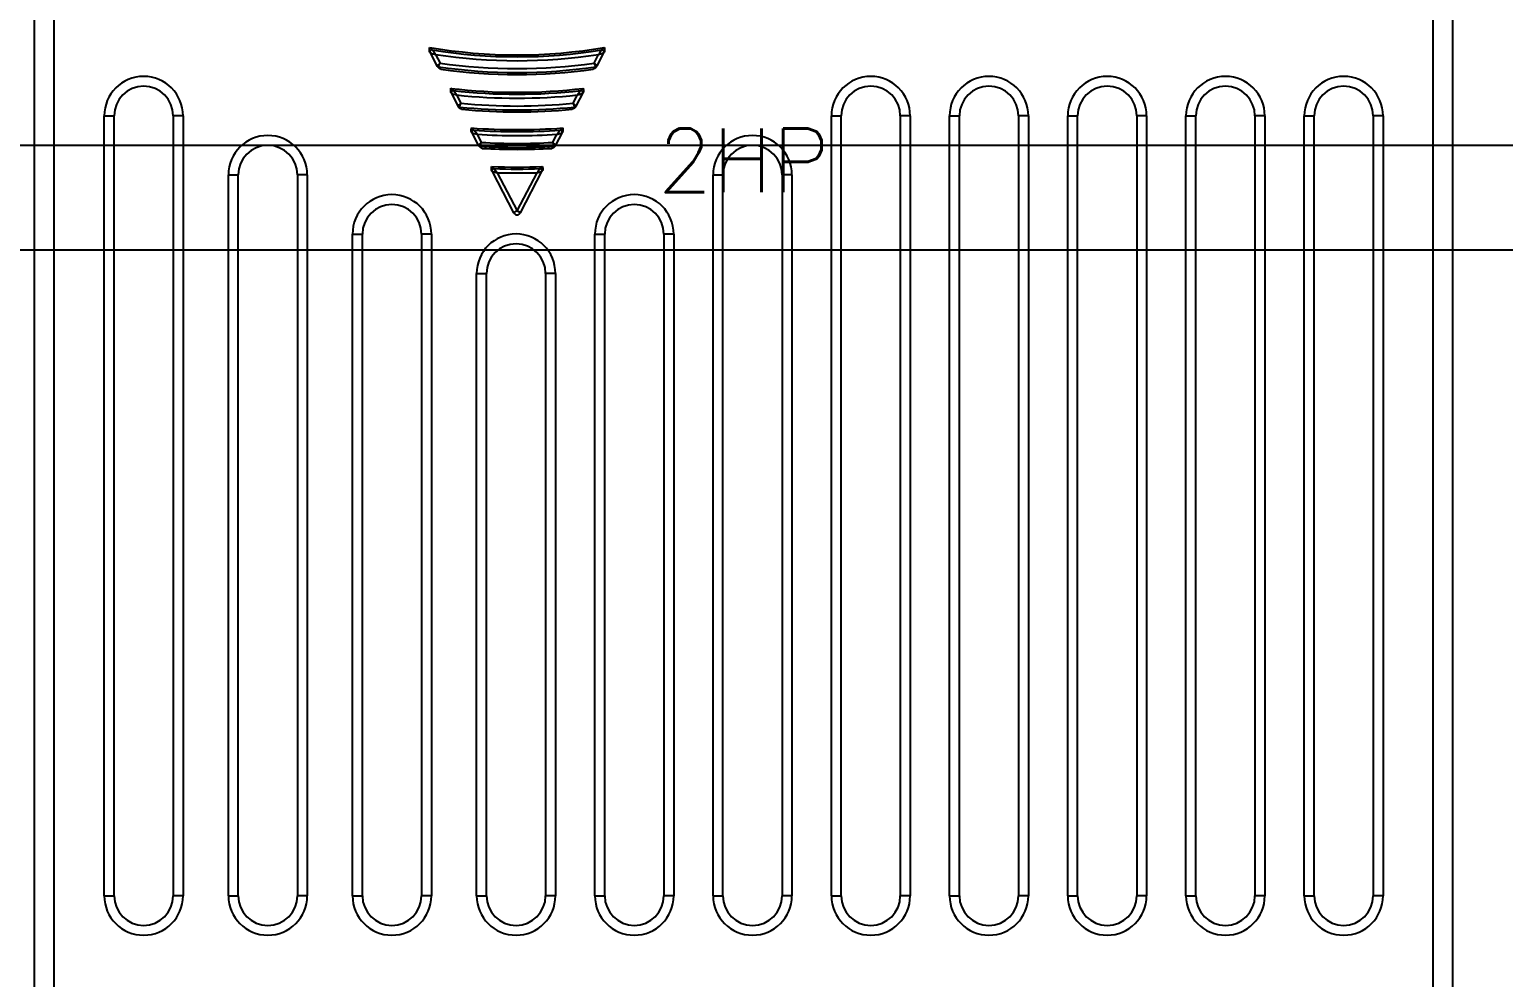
# Model space of a CAD drawing. Header units: inches. Extents: x 0.1 to 89.7, y 0.1 to 57.6.
# Drawn here: x 25.019 to 27.835, y 16.434 to 18.247 of the extents above; entities that cross this region are included whole.
import ezdxf
from ezdxf.enums import TextEntityAlignment as Align

# ---------------------------------------------------------------- set-up
doc = ezdxf.new("R2010")
doc.units = ezdxf.units.IN
doc.header["$MEASUREMENT"] = 0
doc.layers.add('PRTG', color=130, linetype='Continuous')
doc.layers.add('PSYMS', color=7, linetype='Continuous')
doc.styles.get("Standard").update_dxf_attribs({"font": 'arial.ttf'})
doc.styles.add('WD', font='romans.shx', dxfattribs={"height": 0.185})

# ---------------------------------------------------------------- blocks, each defined once
blk = doc.blocks.new('HDIN10D9A')
for p, q in [((0, -0.49), (30, -0.49)), ((0, -0.69), (30, -0.69))]:
    blk.add_line(p, q)
at = {"flags": 11}
for p in [(1.5, 0), (14.5, 0), (28.5, 0)]:
    blk.add_attdef('NC', text='', height=0.01, rotation=270, dxfattribs=at).set_placement(p, align=Align.MIDDLE)
blk = doc.blocks.new('HDR1_PF525_FRA')
at = {"color": 7, "linetype": 'Continuous'}
for p, q in [((0.0037, 3.3315), (0.0037, 0.0509)), ((0.0423, 0.0122), (0.0423, 3.3392)), ((2.7472, 0.0122), (2.7472, 3.3392)), ((2.7858, 0.0509), (2.7858, 3.3315)), ((0.7788, 2.95), (0.779, 2.9518)), ((0.779, 2.9518), (0.7841, 2.947)), ((1.1168, 2.9472), (1.1217, 2.9518)), ((0.7795, 2.9425), (0.7939, 2.9147)), ((0.7841, 2.947), (0.7841, 2.947)), ((0.7849, 2.9459), (0.7841, 2.947)), ((0.7841, 2.9401), (0.7905, 2.9382)), ((0.7905, 2.9382), (0.7849, 2.9459)), ((0.7905, 2.9381), (0.7993, 2.9212)), ((0.7993, 2.9212), (0.7934, 2.9159)), ((0.7982, 2.9187), (0.7989, 2.9203)), ((1.1014, 2.9212), (1.1103, 2.9382)), ((1.1014, 2.9212), (1.1045, 2.9139)), ((1.1047, 2.9183), (1.1027, 2.9201)), ((1.1074, 2.9159), (1.1213, 2.9425)), ((1.1124, 2.9412), (1.1109, 2.939)), ((1.1166, 2.947), (1.1161, 2.9462)), ((1.1166, 2.947), (1.1168, 2.9472)), ((0.7934, 2.9159), (0.7933, 2.9159)), ((0.7962, 2.9138), (0.7977, 2.9174)), ((0.7962, 2.9138), (0.7977, 2.9125)), ((0.7977, 2.9174), (0.7982, 2.9187)), ((0.7977, 2.9125), (0.7985, 2.9117)), ((0.7985, 2.9117), (0.8008, 2.9096)), ((0.8008, 2.9096), (0.8012, 2.9092)), ((1.0996, 2.9092), (1.1045, 2.9138)), ((1.1011, 2.91), (1.0996, 2.9092)), ((1.1045, 2.9139), (1.1045, 2.9138)), ((1.1045, 2.9138), (1.1045, 2.9138)), ((1.1074, 2.9159), (1.1047, 2.9183)), ((0.8205, 2.8699), (0.8207, 2.8716)), ((0.8207, 2.8716), (0.8255, 2.8672)), ((0.8255, 2.8671), (0.8255, 2.8672)), ((0.8264, 2.8659), (0.8255, 2.8671)), ((0.8318, 2.8587), (0.8264, 2.8659)), ((1.0663, 2.8369), (1.0797, 2.8626)), ((1.0747, 2.8664), (1.0745, 2.8661)), ((1.0752, 2.8672), (1.0747, 2.8664)), ((1.0752, 2.8672), (1.0753, 2.8673)), ((1.0753, 2.8673), (1.08, 2.8716)), ((0.8216, 2.8615), (0.8258, 2.8604)), ((0.8216, 2.8615), (0.835, 2.8358)), ((0.8258, 2.8604), (0.8318, 2.8587)), ((0.8318, 2.8587), (0.8403, 2.8423)), ((0.8403, 2.8424), (0.8344, 2.837)), ((0.8344, 2.837), (0.8344, 2.8369)), ((0.8375, 2.8349), (0.8388, 2.8385)), ((0.8375, 2.8349), (0.8388, 2.8336)), ((0.8388, 2.8385), (0.8394, 2.8398)), ((0.8388, 2.8336), (0.8392, 2.8333)), ((0.8392, 2.8333), (0.8417, 2.8309)), ((0.8394, 2.8398), (0.84, 2.8415)), ((1.0586, 2.8305), (1.0633, 2.8349)), ((1.0604, 2.8423), (1.0689, 2.8587)), ((1.0604, 2.8424), (1.0632, 2.8349)), ((1.0637, 2.8394), (1.0617, 2.8412)), ((1.0632, 2.8349), (1.0633, 2.8349)), ((1.0663, 2.8369), (1.0637, 2.8394)), ((1.0711, 2.8616), (1.0695, 2.8595)), ((0.1408, 2.8176), (0.1601, 2.8176)), ((0.1408, 1.2874), (0.1408, 2.8176)), ((0.1601, 1.2874), (0.1601, 2.8176)), ((0.2954, 2.8176), (0.2761, 2.8176)), ((0.2761, 2.8176), (0.2761, 1.2874)), ((0.2954, 2.8176), (0.2954, 1.2874)), ((0.8417, 2.8309), (0.8421, 2.8305)), ((1.0601, 2.8313), (1.0586, 2.8305)), ((1.5667, 2.8176), (1.586, 2.8176)), ((1.5667, 1.2874), (1.5667, 2.8176)), ((1.586, 1.2874), (1.586, 2.8176)), ((1.7213, 2.8176), (1.7019, 2.8176)), ((1.7019, 2.8176), (1.7019, 1.2874)), ((1.7213, 2.8176), (1.7213, 1.2874)), ((1.7985, 2.8176), (1.8179, 2.8176)), ((1.7985, 1.2874), (1.7985, 2.8176)), ((1.8179, 1.2874), (1.8179, 2.8176)), ((1.9531, 2.8176), (1.9338, 2.8176)), ((1.9338, 2.8176), (1.9338, 1.2874)), ((1.9531, 2.8176), (1.9531, 1.2874)), ((2.0304, 2.8176), (2.0497, 2.8176)), ((2.0304, 1.2874), (2.0304, 2.8176)), ((2.0497, 1.2874), (2.0497, 2.8176)), ((2.1849, 2.8176), (2.1656, 2.8176)), ((2.1656, 2.8176), (2.1656, 1.2874)), ((2.1849, 2.8176), (2.1849, 1.2874)), ((2.2622, 2.8176), (2.2815, 2.8176)), ((2.2622, 1.2874), (2.2622, 2.8176)), ((2.2815, 1.2874), (2.2815, 2.8176)), ((2.4168, 2.8176), (2.3975, 2.8176)), ((2.3975, 2.8176), (2.3975, 1.2874)), ((2.4168, 2.8176), (2.4168, 1.2874)), ((2.4941, 2.8176), (2.5134, 2.8176)), ((2.4941, 1.2874), (2.4941, 2.8176)), ((2.5134, 1.2874), (2.5134, 2.8176)), ((2.6486, 2.8176), (2.6293, 2.8176)), ((2.6293, 2.8176), (2.6293, 1.2874)), ((2.6486, 2.8176), (2.6486, 1.2874)), ((0.8609, 2.7923), (0.8612, 2.7939)), ((0.8612, 2.7939), (0.8657, 2.7897)), ((0.8619, 2.7841), (0.875, 2.7589)), ((0.8657, 2.7897), (0.8657, 2.7897)), ((0.8665, 2.7886), (0.8657, 2.7897)), ((0.8659, 2.7831), (0.872, 2.7815)), ((0.872, 2.7815), (0.8665, 2.7886)), ((0.872, 2.7815), (0.8803, 2.7655)), ((1.0204, 2.7655), (1.0287, 2.7815)), ((1.0263, 2.76), (1.0393, 2.7852)), ((1.0309, 2.7843), (1.0293, 2.7823)), ((1.0341, 2.7884), (1.0309, 2.7843)), ((1.0343, 2.7887), (1.0341, 2.7884)), ((1.0351, 2.7897), (1.0343, 2.7887)), ((1.0351, 2.7898), (1.0395, 2.7939)), ((1.0351, 2.7897), (1.0351, 2.7898)), ((0.8803, 2.7655), (0.8745, 2.76)), ((0.8745, 2.76), (0.8745, 2.76)), ((0.8777, 2.7579), (0.8789, 2.7616)), ((0.8777, 2.7579), (0.8791, 2.7566)), ((0.8789, 2.7616), (0.8794, 2.763)), ((0.8791, 2.7566), (0.8821, 2.7538)), ((0.8794, 2.763), (0.8797, 2.7638)), ((1.0187, 2.7538), (1.0231, 2.7579)), ((1.0202, 2.7545), (1.0187, 2.7538)), ((1.0204, 2.7655), (1.023, 2.758)), ((1.0236, 2.7625), (1.0217, 2.7643)), ((1.023, 2.758), (1.0231, 2.7579)), ((1.0263, 2.76), (1.0236, 2.7625)), ((0.9004, 2.7165), (0.9006, 2.7181)), ((0.9006, 2.7181), (0.9049, 2.7141)), ((0.9958, 2.7141), (1.0001, 2.7181)), ((0.3843, 2.7017), (0.4036, 2.7017)), ((0.3843, 1.2874), (0.3843, 2.7017)), ((0.4036, 1.2874), (0.4036, 2.7017)), ((0.5388, 2.7017), (0.5195, 2.7017)), ((0.5195, 2.7017), (0.5195, 1.2874)), ((0.5388, 2.7017), (0.5388, 1.2874)), ((0.9008, 2.7095), (0.9012, 2.7087)), ((0.9013, 2.7084), (0.9052, 2.7075)), ((0.9013, 2.7084), (0.9435, 2.6274)), ((0.9049, 2.714), (0.9049, 2.7141)), ((0.9058, 2.713), (0.9049, 2.714)), ((0.9052, 2.7075), (0.9112, 2.7061)), ((0.9112, 2.7061), (0.9058, 2.713)), ((0.9112, 2.7061), (0.9504, 2.631)), ((0.9504, 2.631), (0.9895, 2.7061)), ((0.9572, 2.6274), (0.9999, 2.7095)), ((0.9917, 2.7089), (0.9901, 2.7069)), ((0.9946, 2.7125), (0.9917, 2.7089)), ((0.9948, 2.7128), (0.9946, 2.7125)), ((0.9958, 2.7141), (0.9948, 2.7128)), ((1.3348, 2.7017), (1.3542, 2.7017)), ((1.3348, 1.2874), (1.3348, 2.7017)), ((1.3542, 1.2874), (1.3542, 2.7017)), ((1.4894, 2.7017), (1.4701, 2.7017)), ((1.4701, 2.7017), (1.4701, 1.2874)), ((1.4894, 2.7017), (1.4894, 1.2874)), ((0.9504, 2.631), (0.9435, 2.6274)), ((0.9572, 2.6274), (0.9504, 2.631)), ((0.6277, 2.5857), (0.647, 2.5857)), ((0.6277, 1.2874), (0.6277, 2.5857)), ((0.647, 1.2874), (0.647, 2.5857)), ((0.7823, 2.5857), (0.763, 2.5857)), ((0.763, 2.5857), (0.763, 1.2874)), ((0.7823, 2.5857), (0.7823, 1.2874)), ((1.103, 2.5857), (1.1223, 2.5857)), ((1.103, 1.2874), (1.103, 2.5857)), ((1.1223, 1.2874), (1.1223, 2.5857)), ((1.2576, 2.5857), (1.2382, 2.5857)), ((1.2382, 2.5857), (1.2382, 1.2874)), ((1.2576, 2.5857), (1.2576, 1.2874)), ((0.8711, 2.5085), (0.8905, 2.5085)), ((0.8711, 1.2874), (0.8711, 2.5085)), ((0.8905, 1.2874), (0.8905, 2.5085)), ((1.0257, 2.5085), (1.0064, 2.5085)), ((1.0064, 2.5085), (1.0064, 1.2874)), ((1.0257, 2.5085), (1.0257, 1.2874)), ((0.1408, 1.2874), (0.1601, 1.2874)), ((0.2954, 1.2874), (0.2761, 1.2874)), ((0.3843, 1.2874), (0.4036, 1.2874)), ((0.5388, 1.2874), (0.5195, 1.2874)), ((0.6277, 1.2874), (0.647, 1.2874)), ((0.7823, 1.2874), (0.763, 1.2874)), ((0.8711, 1.2874), (0.8905, 1.2874)), ((1.0257, 1.2874), (1.0064, 1.2874)), ((1.103, 1.2874), (1.1223, 1.2874)), ((1.2576, 1.2874), (1.2382, 1.2874)), ((1.3348, 1.2874), (1.3542, 1.2874)), ((1.4894, 1.2874), (1.4701, 1.2874)), ((1.5667, 1.2874), (1.586, 1.2874)), ((1.7213, 1.2874), (1.7019, 1.2874)), ((1.7985, 1.2874), (1.8179, 1.2874)), ((1.9531, 1.2874), (1.9338, 1.2874)), ((2.0304, 1.2874), (2.0497, 1.2874)), ((2.1849, 1.2874), (2.1656, 1.2874)), ((2.2622, 1.2874), (2.2815, 1.2874)), ((2.4168, 1.2874), (2.3975, 1.2874)), ((2.4941, 1.2874), (2.5134, 1.2874)), ((2.6486, 1.2874), (2.6293, 1.2874))]:
    blk.add_line(p, q, dxfattribs=at)
for centre, radius, start, end in [((0.9504, 3.9652), 1.0279, 260.4039, 279.5961), ((0.7835, 2.9432), 0.00386, 80.7266, 207.5), ((0.9504, 3.9652), 1.0317, 260.7266, 279.2734), ((0.9504, 3.9652), 1.0394, 261.1534, 278.8516), ((1.0338, 2.8227), 0.2544, 157.2212, 157.4354), ((0.9504, 3.9652), 1.0549, 261.7652, 278.2341), ((1.442, 3.2999), 0.5093, 228.0359, 228.2287), ((0.7923, 3.1685), 0.3927, 324.0842, 324.23), ((-0.8899, 4.3817), 2.4666, 324.2681, 324.4121), ((1.1172, 2.9432), 0.00386, 332.5, 99.2744), ((0.2181, 2.8176), 0.0773, 0, 180), ((0.7968, 2.9177), 0.00386, 207.5, 261.6587), ((0.9504, 3.9652), 1.0626, 261.6587, 278.3413), ((0.9504, 3.9652), 1.0665, 261.958, 278.042), ((1.104, 2.9177), 0.00386, 278.3413, 332.5), ((1.644, 2.8176), 0.0773, 0, 180), ((1.8758, 2.8176), 0.0773, 0, 180), ((2.1077, 2.8176), 0.0773, 0, 180), ((2.3395, 2.8176), 0.0773, 0, 180), ((2.5714, 2.8176), 0.0773, 0, 180), ((0.2181, 2.8176), 0.058, 0, 180), ((0.9504, 3.9652), 1.1013, 263.2404, 276.7596), ((0.825, 2.8633), 0.00386, 83.5119, 207.5), ((0.9504, 3.9652), 1.1051, 263.5119, 276.4881), ((-0.9551, 4.3777), 2.5306, 323.1941, 323.3221), ((1.0757, 2.8633), 0.00386, 332.4988, 96.4887), ((1.644, 2.8176), 0.058, 0, 180), ((1.8758, 2.8176), 0.058, 0, 180), ((2.1077, 2.8176), 0.058, 0, 180), ((2.3395, 2.8176), 0.058, 0, 180), ((2.5714, 2.8176), 0.058, 0, 180), ((0.9504, 3.9652), 1.1129, 263.8854, 276.1144), ((0.8379, 2.8387), 0.00386, 207.5, 264.218), ((0.9504, 3.9498), 1.1206, 264.218, 275.782), ((1.0692, 2.7546), 0.2451, 159.0101, 159.2327), ((0.9504, 3.9498), 1.1129, 264.3257, 275.6744), ((1.3945, 3.204), 0.4923, 227.2681, 227.468), ((1.0629, 2.8387), 0.00386, 275.782, 332.5), ((0.7789, 3.0772), 0.3631, 323.0097, 323.1638), ((0.9504, 3.9498), 1.1245, 264.4761, 275.5239), ((0.4616, 2.7017), 0.0773, 0, 180), ((0.9504, 3.9652), 1.1747, 265.6458, 274.3542), ((0.8654, 2.7859), 0.00386, 85.8782, 207.5), ((0.9504, 3.9652), 1.1786, 265.8782, 274.1218), ((0.9504, 3.9652), 1.1863, 266.2119, 273.7876), ((0.7597, 2.9914), 0.3412, 322.0493, 322.2106), ((1.0353, 2.7859), 0.00386, 332.4992, 94.1222), ((1.4121, 2.7017), 0.0773, 0, 180), ((0.4616, 2.7017), 0.058, 0, 180), ((0.8779, 2.7618), 0.00386, 207.5, 266.5542), ((0.9504, 3.9652), 1.2095, 266.5542, 273.4458), ((1.4076, 2.5809), 0.5587, 160.7068, 160.8971), ((0.9504, 3.9652), 1.2017, 266.659, 273.341), ((0.9504, 3.9652), 1.2133, 266.7728, 273.2272), ((1.3498, 3.1134), 0.4791, 226.557, 226.7628), ((1.0228, 2.7618), 0.00386, 273.4458, 332.5), ((1.4121, 2.7017), 0.058, 0, 180), ((0.9504, 3.9652), 1.2481, 267.7171, 272.2829), ((0.9048, 2.7102), 0.00386, 87.9187, 207.5), ((0.9504, 3.9652), 1.252, 267.9187, 272.0813), ((0.9504, 3.9652), 1.2597, 268.22, 271.7797), ((0.7363, 2.9098), 0.325, 321.1874, 321.3546), ((0.996, 2.7102), 0.00386, 332.4993, 92.0816), ((0.705, 2.5857), 0.0773, 0, 180), ((1.1803, 2.5857), 0.0773, 0, 180), ((0.705, 2.5857), 0.058, 0, 180), ((1.1803, 2.5857), 0.058, 0, 180), ((0.9504, 2.631), 0.00773, 207.5, 332.5), ((0.9484, 2.5085), 0.0773, 0, 180), ((0.9484, 2.5085), 0.058, 0, 180), ((0.2181, 1.2874), 0.0773, 180, 0), ((0.2181, 1.2874), 0.058, 180, 0), ((0.4616, 1.2874), 0.0773, 180, 0), ((0.4616, 1.2874), 0.058, 180, 0), ((0.705, 1.2874), 0.0773, 180, 0), ((0.705, 1.2874), 0.058, 180, 0), ((0.9484, 1.2874), 0.0773, 180, 0), ((0.9484, 1.2874), 0.058, 180, 0), ((1.1803, 1.2874), 0.0773, 180, 0), ((1.1803, 1.2874), 0.058, 180, 0), ((1.4121, 1.2874), 0.0773, 180, 0), ((1.4121, 1.2874), 0.058, 180, 0), ((1.644, 1.2874), 0.0773, 180, 0), ((1.644, 1.2874), 0.058, 180, 0), ((1.8758, 1.2874), 0.0773, 180, 0), ((1.8758, 1.2874), 0.058, 180, 0), ((2.1077, 1.2874), 0.0773, 180, 0), ((2.1077, 1.2874), 0.058, 180, 0), ((2.3395, 1.2874), 0.0773, 180, 0), ((2.3395, 1.2874), 0.058, 180, 0), ((2.5714, 1.2874), 0.0773, 180, 0), ((2.5714, 1.2874), 0.058, 180, 0)]:
    blk.add_arc(centre, radius, start, end, dxfattribs=at)
for points in [[(0.7787, 2.9453), (0.7785, 2.9468), (0.7786, 2.9484), (0.7788, 2.95)], [(0.7795, 2.9425), (0.779, 2.9434), (0.7788, 2.9443), (0.7787, 2.9453)], [(0.7947, 2.9136), (0.7944, 2.914), (0.7941, 2.9143), (0.7939, 2.9147)], [(0.8012, 2.9092), (0.7988, 2.9104), (0.7963, 2.9116), (0.7947, 2.9136)], [(1.1039, 2.9117), (1.103, 2.9111), (1.102, 2.9105), (1.1011, 2.91)], [(1.1068, 2.9147), (1.1061, 2.9135), (1.105, 2.9125), (1.1039, 2.9117)], [(0.8203, 2.8653), (0.8201, 2.8668), (0.8203, 2.8684), (0.8205, 2.8699)], [(0.8206, 2.8639), (0.8204, 2.8644), (0.8203, 2.8648), (0.8203, 2.8653)], [(0.821, 2.8626), (0.8208, 2.8631), (0.8207, 2.8635), (0.8206, 2.8639)], [(1.0802, 2.8639), (1.08, 2.8635), (1.0799, 2.8631), (1.0797, 2.8626)], [(1.08, 2.8716), (1.0804, 2.8691), (1.0808, 2.8664), (1.0802, 2.8639)], [(0.8357, 2.8347), (0.8355, 2.8351), (0.8352, 2.8354), (0.835, 2.8358)], [(0.8421, 2.8305), (0.8398, 2.8317), (0.8374, 2.8328), (0.8357, 2.8347)], [(1.0657, 2.8358), (1.0651, 2.8346), (1.064, 2.8336), (1.0628, 2.8328)], [(1.0628, 2.8328), (1.062, 2.8323), (1.061, 2.8318), (1.0601, 2.8313)], [(0.8607, 2.7878), (0.8605, 2.7893), (0.8607, 2.7908), (0.8609, 2.7923)], [(0.8614, 2.7852), (0.861, 2.786), (0.8607, 2.7869), (0.8607, 2.7878)], [(1.0398, 2.7864), (1.0397, 2.786), (1.0395, 2.7856), (1.0393, 2.7852)], [(1.0395, 2.7939), (1.04, 2.7915), (1.0405, 2.7888), (1.0398, 2.7864)], [(0.8758, 2.7579), (0.8755, 2.7582), (0.8752, 2.7586), (0.875, 2.7589)], [(0.8821, 2.7538), (0.8798, 2.7549), (0.8774, 2.7559), (0.8758, 2.7579)], [(1.0229, 2.756), (1.022, 2.7554), (1.0211, 2.755), (1.0202, 2.7545)], [(1.0257, 2.7589), (1.0251, 2.7577), (1.024, 2.7568), (1.0229, 2.756)], [(1.0001, 2.7181), (1.0005, 2.7157), (1.0011, 2.7131), (1.0004, 2.7107)], [(0.9001, 2.7121), (0.8999, 2.7135), (0.9001, 2.715), (0.9004, 2.7165)], [(0.9008, 2.7095), (0.9004, 2.7103), (0.9001, 2.7112), (0.9001, 2.7121)], [(1.0004, 2.7107), (1.0003, 2.7103), (1.0002, 2.7099), (0.9999, 2.7095)]]:
    blk.add_open_spline(points, degree=3, dxfattribs=at)
for points, knots in [([(1.1217, 2.9518), (1.122, 2.9494), (1.1225, 2.9463), (1.1216, 2.9432), (1.1213, 2.9425)], [0, 0, 0, 0, 0.749491, 1, 1, 1, 1]), ([(0.7801, 2.9414), (0.7801, 2.9414), (0.7802, 2.9413), (0.7804, 2.9413), (0.7808, 2.9411), (0.7815, 2.9409), (0.7827, 2.9406), (0.7836, 2.9403), (0.7841, 2.9401)], [0, 0, 0, 0, 0.02147, 0.08129, 0.17602, 0.30152, 0.619843, 1, 1, 1, 1]), ([(1.1103, 2.9382), (1.1114, 2.9385), (1.1137, 2.9392), (1.1164, 2.94), (1.1183, 2.9407), (1.1195, 2.941), (1.1202, 2.9413), (1.1206, 2.9413), (1.1207, 2.9414)], [0, 0, 0, 0, 0.334534, 0.646186, 0.78234, 0.895027, 0.972219, 1, 1, 1, 1]), ([(1.0689, 2.8587), (1.0701, 2.859), (1.0723, 2.8596), (1.0749, 2.8604), (1.0768, 2.8609), (1.0779, 2.8612), (1.0786, 2.8614), (1.079, 2.8615), (1.0791, 2.8615)], [0, 0, 0, 0, 0.337914, 0.65105, 0.786643, 0.897821, 0.973105, 1, 1, 1, 1]), ([(0.8619, 2.7841), (0.8619, 2.7841), (0.8627, 2.7839), (0.8634, 2.7838), (0.8649, 2.7833), (0.8659, 2.7831)], [0, 0, 0, 0, 0.077883, 0.294221, 1, 1, 1, 1]), ([(1.0287, 2.7815), (1.0299, 2.7818), (1.0321, 2.7824), (1.0351, 2.7832), (1.0372, 2.7836), (1.0383, 2.784), (1.0387, 2.784), (1.0388, 2.7841)], [0, 0, 0, 0, 0.340624, 0.654884, 0.899954, 0.973773, 1, 1, 1, 1]), ([(0.9895, 2.7061), (0.9906, 2.7064), (0.9928, 2.7069), (0.9958, 2.7075), (0.9979, 2.7082), (0.9991, 2.7083), (0.9994, 2.7084)], [0, 0, 0, 0, 0.342846, 0.657984, 0.901634, 1, 1, 1, 1])]:
    blk.add_open_spline(points, degree=3, knots=knots, dxfattribs=at)
at = {"style": 'WD', "width": 0.7}
for tag, p in [('INST', (1.375, 6.7321)), ('LOC', (1.375, 6.5625)), ('DESC1', (1.375, 6.4062)), ('DESC2', (1.375, 6.25)), ('DESC3', (1.375, 6.1021)), ('XREF', (1.375, 5.5312))]:
    blk.add_attdef(tag, text='', height=0.125, dxfattribs=at).set_placement(p, align=Align.CENTER)
at = {"style": 'WD'}
blk.add_attdef('TAG1', text='', height=0.125, dxfattribs=at).set_placement((1.375, 5.9375), align=Align.CENTER)
at = {"style": 'WD', "flags": 9}
blk.add_attdef('FAMILY', (1.5797, 5.9023), '', height=0.01, dxfattribs=at)
for tag, p in [('CAT', (1.6047, 5.8582)), ('MFG', (1.6028, 5.8387)), ('ASSYCODE', (1.605, 5.8214))]:
    blk.add_attdef(tag, text='', height=0.01, dxfattribs=at).set_placement(p, align=Align.CENTER)

msp = doc.modelspace()

# ---------------------------------------------------------------- block references
at = {"layer": 'PSYMS'}
ref = msp.add_blockref('HDR1_PF525_FRA', (25.02427, 15.33632), dxfattribs=dict(at, xscale=0.9743580342574725, yscale=0.9743580342574725, zscale=0.9743580342574725))
ref.add_attrib('RATING1', '2HP', dxfattribs={"layer": 'PRTG', "height": 0.121795, "style": 'WD', "flags": 8}).set_placement((26.38324, 17.93563), align=Align.CENTER)
at = {"layer": 'PSYMS', "xscale": 1.001880327007336, "yscale": 1.001880327007336, "zscale": 1.001880327007336}
msp.add_blockref('HDIN10D9A', (9.74773, 18.51662), dxfattribs=at)

doc.saveas('drawing.dxf')
